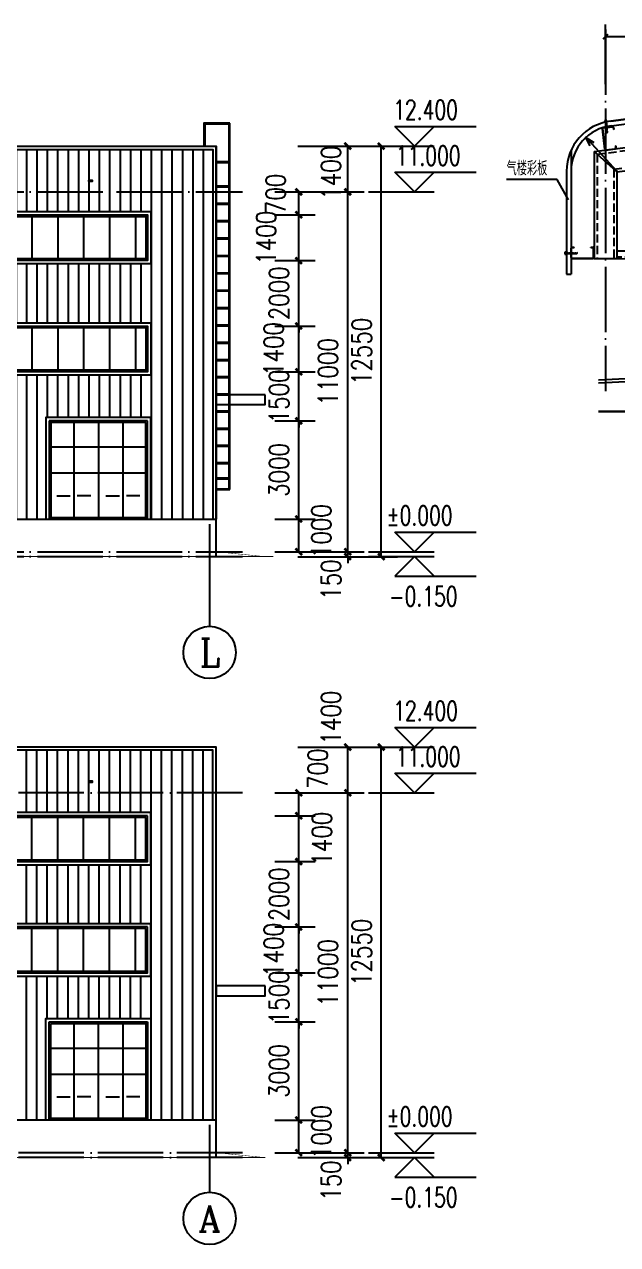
# Model space of a CAD drawing. Extents: x -21908402 to 2288787, y 79687 to 5079726.
# Drawn here: x 2174694 to 2192814, y 103160 to 140458 of the extents above; entities that cross this region are included whole.
import ezdxf
from ezdxf.enums import TextEntityAlignment as Align

# ---------------------------------------------------------------- set-up
doc = ezdxf.new("R2010")
doc.units = 0
doc.header["$LTSCALE"] = 1000
doc.linetypes.add('DASH', pattern=[0.35, 0.25, -0.1])
doc.linetypes.add('DOTE', pattern=[2.42, 2, -0.2, 0.02, -0.2])
doc.layers.get('0').update_dxf_attribs({"linetype": 'CONTINUOUS'})
doc.layers.get('DEFPOINTS').update_dxf_attribs({"linetype": 'CONTINUOUS'})
for name, color, linetype in [('AXIS', 3, 'CONTINUOUS'), ('AXIS_TEXT', 7, 'CONTINUOUS'), ('DIM_ELEV', 3, 'CONTINUOUS'), ('DIM_LEAD', 3, 'CONTINUOUS'), ('DIM_SYMB', 3, 'CONTINUOUS'), ('DOTE', 1, 'DOTE'), ('PUB_DIM', 3, 'CONTINUOUS'), ('PUB_TEXT', 7, 'CONTINUOUS'), ('WINDOW', 94, 'CONTINUOUS'), ('填充', 8, 'CONTINUOUS'), ('彩板', 134, 'CONTINUOUS'), ('檩条', 4, 'CONTINUOUS'), ('窗', 144, 'CONTINUOUS'), ('自攻钉', 2, 'CONTINUOUS'), ('辅助线', 3, 'CONTINUOUS'), ('钢梁', 3, 'CONTINUOUS')]:
    doc.layers.add(name, color=color, linetype=linetype)
doc.styles.add('_TCH_AXIS', font='COMPLEX', dxfattribs={"bigfont": 'GBCBIG'})
doc.styles.add('_TCH_DIM', font='SIMPLEX', dxfattribs={"bigfont": 'GBCBIG'})
doc.styles.add('COMPLEX', font='COMPLEX')
doc.styles.add('DIM_FONT', font='simplex.shx', dxfattribs={"width": 0.8})
doc.dimstyles.new('DIMN200', dxfattribs={"dimscale": 2, "dimtxt": 300, "dimasz": 100, "dimexe": 250, "dimexo": 300, "dimgap": 150, "dimtad": 1, "dimdec": 0, "dimzin": 0, "dimtxsty": 'DIM_FONT', "dimblk": 'ARCHTICK', "dimcen": 0.09, "dimclrt": 7, "dimazin": 3, "dimtfac": 1, "dimtdec": 0, "dimtix": 1, "dimtmove": 0, "dimatfit": 3, "dimtolj": 1, "dimtzin": 0})

# ---------------------------------------------------------------- blocks, each defined once
blk = doc.blocks.new('C150')
for p, q in [((0, 143), (0, 7)), ((2, 143), (2, 7)), ((7, 150), (68, 150)), ((7, 148), (68, 148)), ((73, 143), (73, 130)), ((73, 130), (75, 130)), ((75, 143), (75, 130)), ((7, 2), (68, 2)), ((7, 0), (68, 0)), ((73, 20), (73, 7)), ((73, 20), (75, 20)), ((75, 20), (75, 7))]:
    blk.add_line(p, q)
for centre, radius, start, end in [((7, 143), 7, 90, 180), ((7, 143), 5, 90, 180), ((68, 143), 7, 0, 90), ((68, 143), 5, 0, 90), ((7, 7), 7, 180, 270), ((7, 7), 5, 180, 270), ((68, 7), 7, 270, 0), ((68, 7), 5, 270, 0)]:
    blk.add_arc(centre, radius, start, end)
blk = doc.blocks.new('自攻钉')
at = {"layer": '自攻钉'}
for p, q in [((-63, 13), (-63, 0)), ((63, 13), (-63, 13)), ((-63, 0), (63, 0)), ((-51, 57), (-51, 13)), ((51, 57), (-51, 57)), ((-25, 13), (-25, 57)), ((-25, 0), (-25, -81)), ((25, 57), (25, 13)), ((25, 0), (25, -81)), ((51, 13), (51, 57)), ((63, 0), (63, 13)), ((-25, -81), (-19, -87)), ((-19, -87), (-25, -94)), ((-25, -94), (-19, -100)), ((-19, -100), (-25, -106)), ((-25, -106), (-19, -113)), ((-19, -113), (-25, -119)), ((-25, -119), (-19, -125)), ((-19, -125), (-25, -132)), ((-25, -132), (-19, -138)), ((-19, -138), (-25, -144)), ((-25, -144), (-19, -151)), ((-19, -151), (-25, -157)), ((-25, -157), (-19, -163)), ((-19, -163), (-25, -170)), ((-25, -170), (-19, -176)), ((-19, -176), (-25, -182)), ((-25, -182), (-19, -189)), ((-19, -189), (-25, -195)), ((-25, -195), (-19, -201)), ((-19, -201), (-25, -208)), ((-25, -208), (-19, -214)), ((-19, -214), (-25, -220)), ((-25, -220), (-19, -227)), ((-19, -227), (-25, -233)), ((-25, -233), (-19, -239)), ((-19, -239), (-25, -246)), ((-25, -246), (-19, -252)), ((-19, -252), (-25, -258)), ((-25, -258), (-19, -265)), ((-19, -265), (-25, -271)), ((-25, -271), (-19, -277)), ((-19, -277), (-25, -284)), ((-25, -284), (-19, -290)), ((-19, -290), (-25, -296)), ((-25, -296), (-19, -303)), ((-19, -303), (-25, -309)), ((-25, -309), (-19, -315)), ((-19, -315), (-25, -322)), ((-25, -322), (-19, -328)), ((-19, -328), (-25, -334)), ((-25, -334), (-19, -341)), ((-19, -341), (-25, -347)), ((-25, -347), (-19, -353)), ((-19, -353), (-25, -360)), ((-25, -360), (-19, -366)), ((-19, -366), (-25, -372)), ((-25, -372), (-19, -379)), ((-19, -379), (-25, -385)), ((-25, -385), (-19, -391)), ((-19, -391), (-25, -398)), ((-25, -398), (-19, -404)), ((-19, -404), (-25, -410)), ((-25, -410), (-19, -417)), ((-19, -417), (-25, -423)), ((-25, -423), (-19, -429)), ((-19, -429), (-25, -436)), ((-25, -436), (-19, -442)), ((-19, -442), (-25, -448)), ((-25, -448), (-19, -455)), ((-19, -455), (-25, -461)), ((-25, -461), (-19, -467)), ((-19, -467), (-25, -473)), ((-25, -473), (-19, -480)), ((-19, -480), (-25, -486)), ((-25, -486), (-19, -492)), ((-19, -492), (-25, -499)), ((0, -526), (-25, -499)), ((0, -526), (25, -499)), ((25, -81), (19, -87)), ((19, -87), (25, -94)), ((25, -94), (19, -100)), ((19, -100), (25, -106)), ((25, -106), (19, -113)), ((19, -113), (25, -119)), ((25, -119), (19, -125)), ((19, -125), (25, -132)), ((25, -132), (19, -138)), ((19, -138), (25, -144)), ((25, -144), (19, -151)), ((19, -151), (25, -157)), ((25, -157), (19, -163)), ((19, -163), (25, -170)), ((25, -170), (19, -176)), ((19, -176), (25, -182)), ((25, -182), (19, -189)), ((19, -189), (25, -195)), ((25, -195), (19, -201)), ((19, -201), (25, -208)), ((25, -208), (19, -214)), ((19, -214), (25, -220)), ((25, -220), (19, -227)), ((19, -227), (25, -233)), ((25, -233), (19, -239)), ((19, -239), (25, -246)), ((25, -246), (19, -252)), ((19, -252), (25, -258)), ((25, -258), (19, -265)), ((19, -265), (25, -271)), ((25, -271), (19, -277)), ((19, -277), (25, -284)), ((25, -284), (19, -290)), ((19, -290), (25, -296)), ((25, -296), (19, -303)), ((19, -303), (25, -309)), ((25, -309), (19, -315)), ((19, -315), (25, -322)), ((25, -322), (19, -328)), ((19, -328), (25, -334)), ((25, -334), (19, -341)), ((19, -341), (25, -347)), ((25, -347), (19, -353)), ((19, -353), (25, -360)), ((25, -360), (19, -366)), ((19, -366), (25, -372)), ((25, -372), (19, -379)), ((19, -379), (25, -385)), ((25, -385), (19, -391)), ((19, -391), (25, -398)), ((25, -398), (19, -404)), ((19, -404), (25, -410)), ((25, -410), (19, -417)), ((19, -417), (25, -423)), ((25, -423), (19, -429)), ((19, -429), (25, -436)), ((25, -436), (19, -442)), ((19, -442), (25, -448)), ((25, -448), (19, -455)), ((19, -455), (25, -461)), ((25, -461), (19, -467)), ((19, -467), (25, -473)), ((25, -473), (19, -480)), ((19, -480), (25, -486)), ((25, -486), (19, -492)), ((19, -492), (25, -499))]:
    blk.add_line(p, q, dxfattribs=at)
at = {"layer": '自攻钉', "color": 1}
for p, q in [((-25, -94), (25, -94)), ((-25, -106), (25, -106)), ((-25, -119), (25, -119)), ((-25, -132), (25, -132)), ((-25, -144), (25, -144)), ((-25, -157), (25, -157)), ((-25, -170), (25, -170)), ((-25, -182), (25, -182)), ((-25, -195), (25, -195)), ((-25, -208), (25, -208)), ((-25, -220), (25, -220)), ((-25, -233), (25, -233)), ((-25, -246), (25, -246)), ((-25, -258), (25, -258)), ((-25, -271), (25, -271)), ((-25, -284), (25, -284)), ((-25, -296), (25, -296)), ((-25, -309), (25, -309)), ((-25, -322), (25, -322)), ((-25, -334), (25, -334)), ((-25, -347), (25, -347)), ((-25, -360), (25, -360)), ((-25, -372), (25, -372)), ((-25, -385), (25, -385)), ((-25, -398), (25, -398)), ((-25, -410), (25, -410)), ((-25, -423), (25, -423)), ((-25, -436), (25, -436)), ((-25, -448), (25, -448)), ((-25, -461), (25, -461)), ((-25, -473), (25, -473)), ((-25, -486), (25, -486)), ((-25, -499), (25, -499)), ((-19, -87), (19, -87)), ((-19, -100), (19, -100)), ((-19, -113), (19, -113)), ((-19, -125), (19, -125)), ((-19, -138), (19, -138)), ((-19, -151), (19, -151)), ((-19, -163), (19, -163)), ((-19, -176), (19, -176)), ((-19, -189), (19, -189)), ((-19, -201), (19, -201)), ((-19, -214), (19, -214)), ((-19, -227), (19, -227)), ((-19, -239), (19, -239)), ((-19, -252), (19, -252)), ((-19, -265), (19, -265)), ((-19, -277), (19, -277)), ((-19, -290), (19, -290)), ((-19, -303), (19, -303)), ((-19, -315), (19, -315)), ((-19, -328), (19, -328)), ((-19, -341), (19, -341)), ((-19, -353), (19, -353)), ((-19, -366), (19, -366)), ((-19, -379), (19, -379)), ((-19, -391), (19, -391)), ((-19, -404), (19, -404)), ((-19, -417), (19, -417)), ((-19, -429), (19, -429)), ((-19, -442), (19, -442)), ((-19, -455), (19, -455)), ((-19, -467), (19, -467)), ((-19, -480), (19, -480)), ((-19, -492), (19, -492)), ((0, -526), (-16, -499)), ((0, -526), (-7, -499)), ((0, -526), (7, -499)), ((0, -526), (16, -499))]:
    blk.add_line(p, q, dxfattribs=at)
at = {"layer": '自攻钉'}
for centre, start, end in [((-44, 38), 0, 90), ((44, 38), 90, 180)]:
    blk.add_arc(centre, 19, start, end, dxfattribs=at)
blk = doc.blocks.new('_OPEN30')
at = {"color": 0, "linetype": 'BYBLOCK'}
for p, q in [((-1, 0.27), (0, 0)), ((0, 0), (-1, -0.27)), ((0, 0), (-1, 0))]:
    blk.add_line(p, q, dxfattribs=at)
blk = doc.blocks.new('_ARCHTICK')
at = {"color": 0, "linetype": 'BYBLOCK', "const_width": 0.4}
blk.add_lwpolyline([(-0.5, -0.5), (0.5, 0.5)], dxfattribs=at)
blk = doc.blocks.new('2222213')
at = {"color": 7}
for p, q in [((1256578.9, -2286029.3, -4.8), (1256578.9, -2284206, -4.8)), ((1261625.4, -2284581, -4.8), (1256578.9, -2284581, -4.8))]:
    blk.add_line(p, q, dxfattribs=at)
at = {"color": 0, "linetype": 'BYBLOCK', "ltscale": 50}
blk.add_point((1255979.9, -2287664), dxfattribs=at)
at = {"layer": 'DOTE', "color": 8}
blk.add_line((1256578.9, -2284358.3, -4.8), (1256578.9, -2295416.6, -4.8), dxfattribs=at)
at = {"layer": '彩板'}
for p, q in [((1256745.4, -2287164.3), (1266128.9, -2285916.4)), ((1256762.1, -2287303.3), (1266128.9, -2286057)), ((1255528.9, -2288051.8), (1255528.9, -2291843.9)), ((1255388.9, -2288693.3), (1255388.9, -2291843.9)), ((1255388.9, -2291843.9), (1255528.9, -2291843.9))]:
    blk.add_line(p, q, dxfattribs=at)
for radius in [1540, 1400]:
    blk.add_arc((1256928.9, -2288693.3), radius, 96.84277, 180, dxfattribs=at)
at = {"layer": '窗', "ltscale": 0.1}
blk.add_line((1266128.9, -2285916.4), (1256745.4, -2287164.3), dxfattribs=at)
at = {"layer": '辅助线'}
for p, q in [((1256930.1, -2288694.7), (1256169.7, -2287869.9)), ((1255099.2, -2288952.6), (1253554.5, -2288952.6)), ((1255453, -2289573.7), (1255099.2, -2288952.6))]:
    blk.add_line(p, q, dxfattribs=at)
at = {"layer": '辅助线', "elevation": 0}
for points in [[(1256362, -2296039.4), (1266023.9, -2296039.4), (1266095.2, -2295843.4), (1266164.3, -2296235.4), (1266233.9, -2296039.4), (1275895.7, -2296039.4)], [(1275895.7, -2296039.4), (1266233.9, -2296039.4), (1266162.5, -2295843.4), (1266093.4, -2296235.4), (1266023.9, -2296039.4), (1256362, -2296039.4)]]:
    blk.add_lwpolyline(points, dxfattribs=at)
at = {"layer": '钢梁'}
for p, q in [((1256228.9, -2288095.8), (1266128.9, -2286781.9)), ((1256928.9, -2288716.8), (1266128.9, -2287486.9)), ((1256228.9, -2288095.8), (1256228.9, -2291377.3)), ((1256928.9, -2288716.8), (1256228.9, -2288095.8)), ((1256928.9, -2288716.8), (1256928.9, -2291377.3)), ((1256928.9, -2291377.3), (1256228.9, -2291377.3)), ((1261275.4, -2291143.9), (1256928.9, -2291143.9)), ((1261275.4, -2291388.7), (1256928.9, -2291377.3))]:
    blk.add_line(p, q, dxfattribs=at)
at = {"layer": '钢梁', "linetype": 'DASH'}
for p, q in [((1256322.2, -2288178.6), (1266128.9, -2286875.9)), ((1256835.5, -2288634), (1266128.9, -2287392.9)), ((1256322.2, -2288178.6), (1256322.2, -2291377.3)), ((1256835.5, -2288634), (1256835.5, -2291377.3)), ((1261275.4, -2291322.4), (1256928.9, -2291322.4))]:
    blk.add_line(p, q, dxfattribs=at)
at = {"layer": '钢梁', "ltscale": 50}
for p, q in [((1256362, -2295078.2), (1266128.9, -2294557.2)), ((1256362, -2295169.5), (1266128.9, -2294648.5))]:
    blk.add_line(p, q, dxfattribs=at)
at = {"layer": '钢梁', "linetype": 'DASH'}
blk.add_point((1256928.9, -2288693.3), dxfattribs=at)
at = {"color": 7, "xscale": 150, "yscale": 150, "zscale": 150, "rotation": 180}
blk.add_blockref('_ARCHTICK', (1256578.9, -2284581, -4.8), dxfattribs=at)
at = {"layer": '檩条', "ltscale": 50, "yscale": 4.630648176185787, "zscale": 4.630648176000001}
for p, xscale, rotation in [((1256558.1, -2288052.4), 4.630648176389752, 6.842773411257981), ((1256224.3, -2291364.5), 4.630648176185787, 90)]:
    blk.add_blockref('C150', p, dxfattribs=dict(at, xscale=xscale, rotation=rotation))
at = {"layer": '自攻钉', "yscale": 0.6533333333209157, "zscale": 0.6533333333333333}
for p, xscale, rotation in [((1256589, -2287185.8), 0.6533333336190047, 4.884019701603957), ((1255378.3, -2291198.6), 0.6533333333209157, 90)]:
    blk.add_blockref('自攻钉', p, dxfattribs=dict(at, xscale=xscale, rotation=rotation))
at = {"layer": '辅助线', "xscale": 279.9999999999137, "yscale": 280, "zscale": 280, "rotation": 132.6752346924561}
blk.add_blockref('_OPEN30', (1255979.9, -2287664), dxfattribs=at)
at = {"layer": 'DIM_LEAD', "color": 7, "style": '_TCH_DIM'}
blk.add_text('气楼彩板', height=434.04, dxfattribs=at).set_placement((1253554.5, -2288823.9))
blk = doc.blocks.new('HHGG')
at = {"layer": 'DIM_SYMB'}
for points in [[(2153849, 173678), (2153649, 173678), (2153649, 173704)], [(2154063, 173678), (2154263, 173678), (2154263, 173704)], [(2155349, 173678), (2155149, 173678), (2155149, 173704)], [(2155563, 173678), (2155763, 173678), (2155763, 173704)]]:
    blk.add_hatch(color=256, dxfattribs=at).paths.add_polyline_path(points)
for points in [[(2153434, 173678), (2153849, 173678)], [(2154478, 173678), (2154063, 173678)], [(2154934, 173678), (2155349, 173678)], [(2155978, 173678), (2155563, 173678)]]:
    blk.add_lwpolyline(points, dxfattribs=at)
at = {"layer": 'WINDOW'}
for p, q in [((2153206, 175969), (2156206, 175969)), ((2153206, 172969), (2153206, 175969)), ((2153956, 175969), (2153956, 172969)), ((2154706, 175969), (2154706, 172969)), ((2155456, 175969), (2155456, 172969)), ((2156206, 175969), (2156206, 172969)), ((2153206, 175169), (2156206, 175169)), ((2153206, 174369), (2156206, 174369)), ((2156206, 172969), (2153206, 172969))]:
    blk.add_line(p, q, dxfattribs=at)
blk.add_lwpolyline([(2153256, 175919), (2156156, 175919), (2156156, 173019), (2153256, 173019)], close=True, dxfattribs=at)
blk = doc.blocks.new('GT2')
at = {"color": 253}
for p, q in [((1131081, 127313), (1131081, 138483)), ((1131111, 127313), (1131111, 138513)), ((1130711, 137337), (1131081, 137337)), ((1130711, 137307), (1131081, 137307)), ((1130711, 136593), (1131081, 136593)), ((1130711, 136563), (1131081, 136563)), ((1130711, 136063), (1131081, 136063)), ((1130711, 136033), (1131081, 136033)), ((1130711, 135533), (1131081, 135533)), ((1130711, 135503), (1131081, 135503)), ((1130711, 135003), (1131081, 135003)), ((1130711, 134973), (1131081, 134973)), ((1130711, 134473), (1131081, 134473)), ((1130711, 134443), (1131081, 134443)), ((1130711, 133943), (1131081, 133943)), ((1130711, 133913), (1131081, 133913)), ((1130711, 133413), (1131081, 133413)), ((1130711, 133383), (1131081, 133383)), ((1130711, 132883), (1131081, 132883)), ((1130711, 132853), (1131081, 132853)), ((1130711, 132353), (1131081, 132353)), ((1130711, 132323), (1131081, 132323)), ((1130711, 131823), (1131081, 131823)), ((1130711, 131793), (1131081, 131793)), ((1130711, 131293), (1131081, 131293)), ((1130711, 131263), (1131081, 131263)), ((1130711, 130773), (1131081, 130773)), ((1130711, 130743), (1131081, 130743)), ((1130711, 130243), (1131081, 130243)), ((1130711, 130213), (1131081, 130213)), ((1130711, 129723), (1131081, 129723)), ((1130711, 129693), (1131081, 129693)), ((1130711, 129193), (1131081, 129193)), ((1130711, 129163), (1131081, 129163)), ((1130711, 128673), (1131081, 128673)), ((1130711, 128643), (1131081, 128643)), ((1130711, 128143), (1131081, 128143)), ((1130711, 128113), (1131081, 128113)), ((1130711, 127668), (1131081, 127668)), ((1130711, 127638), (1131081, 127638)), ((1130711, 127333), (1131081, 127333)), ((1130711, 127313), (1131111, 127313))]:
    blk.add_line(p, q, dxfattribs=at)
for points in [[(1131111, 138513), (1130311, 138513), (1130311, 137813)], [(1131081, 138483), (1130341, 138483), (1130341, 137813)]]:
    blk.add_lwpolyline(points, dxfattribs=at)
blk = doc.blocks.new('*D66')
at = {"layer": 'DEFPOINTS', "color": 0}
for p in [(2181747, 106968), (2183074, 106968), (2181747, 105968)]:
    blk.add_point(p, dxfattribs=at)
at = {"layer": 'PUB_DIM', "color": 0}
for p, q in [((2182347, 106968), (2183574, 106968)), ((2183074, 105968), (2183074, 106968)), ((2182347, 105968), (2183574, 105968))]:
    blk.add_line(p, q, dxfattribs=at)
at = {"layer": 'PUB_DIM', "color": 0, "xscale": 200, "yscale": 200, "zscale": 200}
for p, rotation in [((2183074, 106968), 90), ((2183074, 105968), 270)]:
    blk.add_blockref('_ARCHTICK', p, dxfattribs=dict(at, rotation=rotation))
at = {"layer": 'PUB_DIM', "color": 7, "insert": (2183764, 106598), "char_height": 600, "attachment_point": 5, "rotation": 90, "style": 'DIM_FONT'}
blk.add_mtext('\\A1;1000', dxfattribs=at)
blk = doc.blocks.new('*D67')
at = {"layer": 'DEFPOINTS', "color": 0}
for p in [(2181747, 109968), (2183074, 109968), (2181747, 106968)]:
    blk.add_point(p, dxfattribs=at)
at = {"layer": 'PUB_DIM', "color": 0}
for p, q in [((2182347, 109968), (2183574, 109968)), ((2183074, 106968), (2183074, 109968)), ((2182347, 106968), (2183574, 106968))]:
    blk.add_line(p, q, dxfattribs=at)
at = {"layer": 'PUB_DIM', "color": 0, "xscale": 200, "yscale": 200, "zscale": 200}
for p, rotation in [((2183074, 109968), 90), ((2183074, 106968), 270)]:
    blk.add_blockref('_ARCHTICK', p, dxfattribs=dict(at, rotation=rotation))
at = {"layer": 'PUB_DIM', "color": 7, "insert": (2182474, 108468), "char_height": 600, "attachment_point": 5, "rotation": 90, "style": 'DIM_FONT'}
blk.add_mtext('\\A1;3000', dxfattribs=at)
blk = doc.blocks.new('*D68')
at = {"layer": 'DEFPOINTS', "color": 0}
for p in [(2181747, 111468), (2183074, 111468), (2181747, 109968)]:
    blk.add_point(p, dxfattribs=at)
at = {"layer": 'PUB_DIM', "color": 0}
for p, q in [((2183074, 111468), (2183074, 111668)), ((2182347, 111468), (2183574, 111468)), ((2183074, 109968), (2183074, 111468)), ((2182347, 109968), (2183574, 109968)), ((2183074, 109968), (2183074, 109768))]:
    blk.add_line(p, q, dxfattribs=at)
at = {"layer": 'PUB_DIM', "color": 0, "xscale": 200, "yscale": 200, "zscale": 200}
for p, rotation in [((2183074, 111468), 270), ((2183074, 109968), 90)]:
    blk.add_blockref('_ARCHTICK', p, dxfattribs=dict(at, rotation=rotation))
at = {"layer": 'PUB_DIM', "color": 7, "insert": (2182474, 110718), "char_height": 600, "attachment_point": 5, "rotation": 90, "style": 'DIM_FONT'}
blk.add_mtext('\\A1;1500', dxfattribs=at)
blk = doc.blocks.new('*D69')
at = {"layer": 'DEFPOINTS', "color": 0}
for p in [(2181747, 112868), (2183074, 112868), (2181747, 111468)]:
    blk.add_point(p, dxfattribs=at)
at = {"layer": 'PUB_DIM', "color": 0}
for p, q in [((2182347, 112868), (2183574, 112868)), ((2183074, 111468), (2183074, 112868)), ((2182347, 111468), (2183574, 111468))]:
    blk.add_line(p, q, dxfattribs=at)
at = {"layer": 'PUB_DIM', "color": 0, "xscale": 200, "yscale": 200, "zscale": 200}
for p, rotation in [((2183074, 112868), 90), ((2183074, 111468), 270)]:
    blk.add_blockref('_ARCHTICK', p, dxfattribs=dict(at, rotation=rotation))
at = {"layer": 'PUB_DIM', "color": 7, "insert": (2182307, 112168), "char_height": 600, "attachment_point": 5, "rotation": 90, "style": 'DIM_FONT'}
blk.add_mtext('\\A1;1400', dxfattribs=at)
blk = doc.blocks.new('*D70')
at = {"layer": 'DEFPOINTS', "color": 0}
for p in [(2181747, 114868), (2183074, 114868), (2181747, 112868)]:
    blk.add_point(p, dxfattribs=at)
at = {"layer": 'PUB_DIM', "color": 0}
for p, q in [((2183074, 114868), (2183074, 115068)), ((2182347, 114868), (2183574, 114868)), ((2183074, 112868), (2183074, 114868)), ((2182347, 112868), (2183574, 112868)), ((2183074, 112868), (2183074, 112668))]:
    blk.add_line(p, q, dxfattribs=at)
at = {"layer": 'PUB_DIM', "color": 0, "xscale": 200, "yscale": 200, "zscale": 200}
for p, rotation in [((2183074, 114868), 270), ((2183074, 112868), 90)]:
    blk.add_blockref('_ARCHTICK', p, dxfattribs=dict(at, rotation=rotation))
at = {"layer": 'PUB_DIM', "color": 7, "insert": (2182474, 113868), "char_height": 600, "attachment_point": 5, "rotation": 90, "style": 'DIM_FONT'}
blk.add_mtext('\\A1;2000', dxfattribs=at)
blk = doc.blocks.new('*D71')
at = {"layer": 'DEFPOINTS', "color": 0}
for p in [(2181747, 116268), (2183074, 116268), (2181747, 114868)]:
    blk.add_point(p, dxfattribs=at)
at = {"layer": 'PUB_DIM', "color": 0}
for p, q in [((2182347, 116268), (2183574, 116268)), ((2183074, 114868), (2183074, 116268)), ((2182347, 114868), (2183574, 114868))]:
    blk.add_line(p, q, dxfattribs=at)
at = {"layer": 'PUB_DIM', "color": 0, "xscale": 200, "yscale": 200, "zscale": 200}
for p, rotation in [((2183074, 116268), 90), ((2183074, 114868), 270)]:
    blk.add_blockref('_ARCHTICK', p, dxfattribs=dict(at, rotation=rotation))
at = {"layer": 'PUB_DIM', "color": 7, "insert": (2183781, 115568), "char_height": 600, "attachment_point": 5, "rotation": 90, "style": 'DIM_FONT'}
blk.add_mtext('\\A1;1400', dxfattribs=at)
blk = doc.blocks.new('*D72')
at = {"layer": 'DEFPOINTS', "color": 0}
for p in [(2181747, 116968), (2183074, 116968), (2181747, 116268)]:
    blk.add_point(p, dxfattribs=at)
at = {"layer": 'PUB_DIM', "color": 0}
for p, q in [((2182347, 116968), (2183574, 116968)), ((2183074, 116268), (2183074, 116968)), ((2182347, 116268), (2183574, 116268))]:
    blk.add_line(p, q, dxfattribs=at)
at = {"layer": 'PUB_DIM', "color": 0, "xscale": 200, "yscale": 200, "zscale": 200}
for p, rotation in [((2183074, 116968), 90), ((2183074, 116268), 270)]:
    blk.add_blockref('_ARCHTICK', p, dxfattribs=dict(at, rotation=rotation))
at = {"layer": 'PUB_DIM', "color": 7, "insert": (2183657, 117708), "char_height": 600, "attachment_point": 5, "rotation": 90, "style": 'DIM_FONT'}
blk.add_mtext('\\A1;700', dxfattribs=at)
blk = doc.blocks.new('*D73')
at = {"layer": 'DEFPOINTS', "color": 0}
for p in [(2182447, 118368), (2185594, 118368), (2182447, 105818)]:
    blk.add_point(p, dxfattribs=at)
at = {"layer": 'PUB_DIM', "color": 0}
for p, q in [((2183047, 118368), (2186094, 118368)), ((2185594, 105818), (2185594, 118368)), ((2183047, 105818), (2186094, 105818))]:
    blk.add_line(p, q, dxfattribs=at)
at = {"layer": 'PUB_DIM', "color": 0, "xscale": 200, "yscale": 200, "zscale": 200}
for p, rotation in [((2185594, 118368), 90), ((2185594, 105818), 270)]:
    blk.add_blockref('_ARCHTICK', p, dxfattribs=dict(at, rotation=rotation))
at = {"layer": 'PUB_DIM', "color": 7, "insert": (2184994, 112093), "char_height": 600, "attachment_point": 5, "rotation": 90, "style": 'DIM_FONT'}
blk.add_mtext('\\A1;12550', dxfattribs=at)
blk = doc.blocks.new('*D74')
at = {"layer": 'DEFPOINTS', "color": 0}
for p in [(2182765, 105968), (2184571, 105968), (2182765, 105818)]:
    blk.add_point(p, dxfattribs=at)
at = {"layer": 'PUB_DIM', "color": 0}
for p, q in [((2183365, 105968), (2185071, 105968)), ((2184571, 105968), (2184571, 106168)), ((2184571, 105818), (2184571, 105968)), ((2183365, 105818), (2185071, 105818)), ((2184571, 105818), (2184571, 105618))]:
    blk.add_line(p, q, dxfattribs=at)
at = {"layer": 'PUB_DIM', "color": 0, "xscale": 200, "yscale": 200, "zscale": 200}
for p, rotation in [((2184571, 105968), 270), ((2184571, 105818), 90)]:
    blk.add_blockref('_ARCHTICK', p, dxfattribs=dict(at, rotation=rotation))
at = {"layer": 'PUB_DIM', "color": 7, "insert": (2184058, 105118), "char_height": 600, "attachment_point": 5, "rotation": 90, "style": 'DIM_FONT'}
blk.add_mtext('\\A1;150', dxfattribs=at)
blk = doc.blocks.new('*D75')
at = {"layer": 'DEFPOINTS', "color": 0}
for p in [(2182765, 116968), (2184571, 116968), (2182765, 105968)]:
    blk.add_point(p, dxfattribs=at)
at = {"layer": 'PUB_DIM', "color": 0}
for p, q in [((2183365, 116968), (2185071, 116968)), ((2184571, 105968), (2184571, 116968)), ((2183365, 105968), (2185071, 105968))]:
    blk.add_line(p, q, dxfattribs=at)
at = {"layer": 'PUB_DIM', "color": 0, "xscale": 200, "yscale": 200, "zscale": 200}
for p, rotation in [((2184571, 116968), 90), ((2184571, 105968), 270)]:
    blk.add_blockref('_ARCHTICK', p, dxfattribs=dict(at, rotation=rotation))
at = {"layer": 'PUB_DIM', "color": 7, "insert": (2183971, 111468), "char_height": 600, "attachment_point": 5, "rotation": 90, "style": 'DIM_FONT'}
blk.add_mtext('\\A1;11000', dxfattribs=at)
blk = doc.blocks.new('*D76')
at = {"layer": 'DEFPOINTS', "color": 0}
for p in [(2182765, 118368), (2184571, 118368), (2182765, 116968)]:
    blk.add_point(p, dxfattribs=at)
at = {"layer": 'PUB_DIM', "color": 0}
for p, q in [((2183365, 118368), (2185071, 118368)), ((2184571, 116968), (2184571, 118368)), ((2183365, 116968), (2185071, 116968))]:
    blk.add_line(p, q, dxfattribs=at)
at = {"layer": 'PUB_DIM', "color": 0, "xscale": 200, "yscale": 200, "zscale": 200}
for p, rotation in [((2184571, 118368), 90), ((2184571, 116968), 270)]:
    blk.add_blockref('_ARCHTICK', p, dxfattribs=dict(at, rotation=rotation))
at = {"layer": 'PUB_DIM', "color": 7, "insert": (2184058, 119268), "char_height": 600, "attachment_point": 5, "rotation": 90, "style": 'DIM_FONT'}
blk.add_mtext('\\A1;1400', dxfattribs=at)
blk = doc.blocks.new('*D99')
at = {"layer": 'DEFPOINTS', "color": 0}
for p in [(2181747, 125338), (2183074, 125338), (2181747, 124338)]:
    blk.add_point(p, dxfattribs=at)
at = {"layer": 'PUB_DIM', "color": 0}
for p, q in [((2182347, 125338), (2183574, 125338)), ((2183074, 124338), (2183074, 125338)), ((2182347, 124338), (2183574, 124338))]:
    blk.add_line(p, q, dxfattribs=at)
at = {"layer": 'PUB_DIM', "color": 0, "xscale": 200, "yscale": 200, "zscale": 200}
for p, rotation in [((2183074, 125338), 90), ((2183074, 124338), 270)]:
    blk.add_blockref('_ARCHTICK', p, dxfattribs=dict(at, rotation=rotation))
at = {"layer": 'PUB_DIM', "color": 7, "insert": (2183764, 124968), "char_height": 600, "attachment_point": 5, "rotation": 90, "style": 'DIM_FONT'}
blk.add_mtext('\\A1;1000', dxfattribs=at)
blk = doc.blocks.new('*D100')
at = {"layer": 'DEFPOINTS', "color": 0}
for p in [(2181747, 128338), (2183074, 128338), (2181747, 125338)]:
    blk.add_point(p, dxfattribs=at)
at = {"layer": 'PUB_DIM', "color": 0}
for p, q in [((2182347, 128338), (2183574, 128338)), ((2183074, 125338), (2183074, 128338)), ((2182347, 125338), (2183574, 125338))]:
    blk.add_line(p, q, dxfattribs=at)
at = {"layer": 'PUB_DIM', "color": 0, "xscale": 200, "yscale": 200, "zscale": 200}
for p, rotation in [((2183074, 128338), 90), ((2183074, 125338), 270)]:
    blk.add_blockref('_ARCHTICK', p, dxfattribs=dict(at, rotation=rotation))
at = {"layer": 'PUB_DIM', "color": 7, "insert": (2182474, 126838), "char_height": 600, "attachment_point": 5, "rotation": 90, "style": 'DIM_FONT'}
blk.add_mtext('\\A1;3000', dxfattribs=at)
blk = doc.blocks.new('*D101')
at = {"layer": 'DEFPOINTS', "color": 0}
for p in [(2181747, 129838), (2183074, 129838), (2181747, 128338)]:
    blk.add_point(p, dxfattribs=at)
at = {"layer": 'PUB_DIM', "color": 0}
for p, q in [((2182347, 129838), (2183574, 129838)), ((2183074, 129838), (2183074, 130038)), ((2183074, 128338), (2183074, 129838)), ((2182347, 128338), (2183574, 128338)), ((2183074, 128338), (2183074, 128138))]:
    blk.add_line(p, q, dxfattribs=at)
at = {"layer": 'PUB_DIM', "color": 0, "xscale": 200, "yscale": 200, "zscale": 200}
for p, rotation in [((2183074, 129838), 270), ((2183074, 128338), 90)]:
    blk.add_blockref('_ARCHTICK', p, dxfattribs=dict(at, rotation=rotation))
at = {"layer": 'PUB_DIM', "color": 7, "insert": (2182474, 129088), "char_height": 600, "attachment_point": 5, "rotation": 90, "style": 'DIM_FONT'}
blk.add_mtext('\\A1;1500', dxfattribs=at)
blk = doc.blocks.new('*D102')
at = {"layer": 'DEFPOINTS', "color": 0}
for p in [(2181747, 131238), (2183074, 131238), (2181747, 129838)]:
    blk.add_point(p, dxfattribs=at)
at = {"layer": 'PUB_DIM', "color": 0}
for p, q in [((2182347, 131238), (2183574, 131238)), ((2183074, 129838), (2183074, 131238)), ((2182347, 129838), (2183574, 129838))]:
    blk.add_line(p, q, dxfattribs=at)
at = {"layer": 'PUB_DIM', "color": 0, "xscale": 200, "yscale": 200, "zscale": 200}
for p, rotation in [((2183074, 131238), 90), ((2183074, 129838), 270)]:
    blk.add_blockref('_ARCHTICK', p, dxfattribs=dict(at, rotation=rotation))
at = {"layer": 'PUB_DIM', "color": 7, "insert": (2182307, 130538), "char_height": 600, "attachment_point": 5, "rotation": 90, "style": 'DIM_FONT'}
blk.add_mtext('\\A1;1400', dxfattribs=at)
blk = doc.blocks.new('*D103')
at = {"layer": 'DEFPOINTS', "color": 0}
for p in [(2181747, 133238), (2183074, 133238), (2181747, 131238)]:
    blk.add_point(p, dxfattribs=at)
at = {"layer": 'PUB_DIM', "color": 0}
for p, q in [((2182347, 133238), (2183574, 133238)), ((2183074, 133238), (2183074, 133438)), ((2183074, 131238), (2183074, 133238)), ((2182347, 131238), (2183574, 131238)), ((2183074, 131238), (2183074, 131038))]:
    blk.add_line(p, q, dxfattribs=at)
at = {"layer": 'PUB_DIM', "color": 0, "xscale": 200, "yscale": 200, "zscale": 200}
for p, rotation in [((2183074, 133238), 270), ((2183074, 131238), 90)]:
    blk.add_blockref('_ARCHTICK', p, dxfattribs=dict(at, rotation=rotation))
at = {"layer": 'PUB_DIM', "color": 7, "insert": (2182474, 132238), "char_height": 600, "attachment_point": 5, "rotation": 90, "style": 'DIM_FONT'}
blk.add_mtext('\\A1;2000', dxfattribs=at)
blk = doc.blocks.new('*D104')
at = {"layer": 'DEFPOINTS', "color": 0}
for p in [(2181747, 134638), (2183074, 134638), (2181747, 133238)]:
    blk.add_point(p, dxfattribs=at)
at = {"layer": 'PUB_DIM', "color": 0}
for p, q in [((2182347, 134638), (2183574, 134638)), ((2183074, 133238), (2183074, 134638)), ((2182347, 133238), (2183574, 133238))]:
    blk.add_line(p, q, dxfattribs=at)
at = {"layer": 'PUB_DIM', "color": 0, "xscale": 200, "yscale": 200, "zscale": 200}
for p, rotation in [((2183074, 134638), 90), ((2183074, 133238), 270)]:
    blk.add_blockref('_ARCHTICK', p, dxfattribs=dict(at, rotation=rotation))
at = {"layer": 'PUB_DIM', "color": 7, "insert": (2182079, 133938), "char_height": 600, "attachment_point": 5, "rotation": 90, "style": 'DIM_FONT'}
blk.add_mtext('\\A1;1400', dxfattribs=at)
blk = doc.blocks.new('*D105')
at = {"layer": 'DEFPOINTS', "color": 0}
for p in [(2181747, 135338), (2183074, 135338), (2181747, 134638)]:
    blk.add_point(p, dxfattribs=at)
at = {"layer": 'PUB_DIM', "color": 0}
for p, q in [((2182347, 135338), (2183574, 135338)), ((2183074, 134638), (2183074, 135338)), ((2182347, 134638), (2183574, 134638))]:
    blk.add_line(p, q, dxfattribs=at)
at = {"layer": 'PUB_DIM', "color": 0, "xscale": 200, "yscale": 200, "zscale": 200}
for p, rotation in [((2183074, 135338), 90), ((2183074, 134638), 270)]:
    blk.add_blockref('_ARCHTICK', p, dxfattribs=dict(at, rotation=rotation))
at = {"layer": 'PUB_DIM', "color": 7, "insert": (2182371, 135276), "char_height": 600, "attachment_point": 5, "rotation": 90, "style": 'DIM_FONT'}
blk.add_mtext('\\A1;700', dxfattribs=at)
blk = doc.blocks.new('*D106')
at = {"layer": 'DEFPOINTS', "color": 0}
for p in [(2182447, 136738), (2185594, 136738), (2182447, 124188)]:
    blk.add_point(p, dxfattribs=at)
at = {"layer": 'PUB_DIM', "color": 0}
for p, q in [((2183047, 136738), (2186094, 136738)), ((2185594, 124188), (2185594, 136738)), ((2183047, 124188), (2186094, 124188))]:
    blk.add_line(p, q, dxfattribs=at)
at = {"layer": 'PUB_DIM', "color": 0, "xscale": 200, "yscale": 200, "zscale": 200}
for p, rotation in [((2185594, 136738), 90), ((2185594, 124188), 270)]:
    blk.add_blockref('_ARCHTICK', p, dxfattribs=dict(at, rotation=rotation))
at = {"layer": 'PUB_DIM', "color": 7, "insert": (2184994, 130463), "char_height": 600, "attachment_point": 5, "rotation": 90, "style": 'DIM_FONT'}
blk.add_mtext('\\A1;12550', dxfattribs=at)
blk = doc.blocks.new('*D107')
at = {"layer": 'DEFPOINTS', "color": 0}
for p in [(2182765, 124338), (2184571, 124338), (2182765, 124188)]:
    blk.add_point(p, dxfattribs=at)
at = {"layer": 'PUB_DIM', "color": 0}
for p, q in [((2183365, 124338), (2185071, 124338)), ((2184571, 124338), (2184571, 124538)), ((2184571, 124188), (2184571, 124338)), ((2183365, 124188), (2185071, 124188)), ((2184571, 124188), (2184571, 123988))]:
    blk.add_line(p, q, dxfattribs=at)
at = {"layer": 'PUB_DIM', "color": 0, "xscale": 200, "yscale": 200, "zscale": 200}
for p, rotation in [((2184571, 124338), 270), ((2184571, 124188), 90)]:
    blk.add_blockref('_ARCHTICK', p, dxfattribs=dict(at, rotation=rotation))
at = {"layer": 'PUB_DIM', "color": 7, "insert": (2184058, 123488), "char_height": 600, "attachment_point": 5, "rotation": 90, "style": 'DIM_FONT'}
blk.add_mtext('\\A1;150', dxfattribs=at)
blk = doc.blocks.new('*D108')
at = {"layer": 'DEFPOINTS', "color": 0}
for p in [(2182765, 135338), (2184571, 135338), (2182765, 124338)]:
    blk.add_point(p, dxfattribs=at)
at = {"layer": 'PUB_DIM', "color": 0}
for p, q in [((2183365, 135338), (2185071, 135338)), ((2184571, 124338), (2184571, 135338)), ((2183365, 124338), (2185071, 124338))]:
    blk.add_line(p, q, dxfattribs=at)
at = {"layer": 'PUB_DIM', "color": 0, "xscale": 200, "yscale": 200, "zscale": 200}
for p, rotation in [((2184571, 135338), 90), ((2184571, 124338), 270)]:
    blk.add_blockref('_ARCHTICK', p, dxfattribs=dict(at, rotation=rotation))
at = {"layer": 'PUB_DIM', "color": 7, "insert": (2183971, 129838), "char_height": 600, "attachment_point": 5, "rotation": 90, "style": 'DIM_FONT'}
blk.add_mtext('\\A1;11000', dxfattribs=at)
blk = doc.blocks.new('*D109')
at = {"layer": 'DEFPOINTS', "color": 0}
for p in [(2182765, 136738), (2184571, 136738), (2182765, 135338)]:
    blk.add_point(p, dxfattribs=at)
at = {"layer": 'PUB_DIM', "color": 0}
for p, q in [((2183365, 136738), (2185071, 136738)), ((2184571, 135338), (2184571, 136738)), ((2183365, 135338), (2185071, 135338))]:
    blk.add_line(p, q, dxfattribs=at)
at = {"layer": 'PUB_DIM', "color": 0, "xscale": 200, "yscale": 200, "zscale": 200}
for p, rotation in [((2184571, 136738), 90), ((2184571, 135338), 270)]:
    blk.add_blockref('_ARCHTICK', p, dxfattribs=dict(at, rotation=rotation))
at = {"layer": 'PUB_DIM', "color": 7, "insert": (2184058, 135924), "char_height": 600, "attachment_point": 5, "rotation": 90, "style": 'DIM_FONT'}
blk.add_mtext('\\A1;1400', dxfattribs=at)
blk = doc.blocks.new('_AXISO')
blk.add_circle((0, 0), 0.5)
at = {"layer": 'AXIS_TEXT', "style": 'COMPLEX', "width": 1.041667}
blk.add_attdef('A', text='', height=0.56, dxfattribs=at).set_placement((-0.25, -0.28), (0.25, -0.28), align=Align.FIT)

msp = doc.modelspace()

# ---------------------------------------------------------------- hatches: boundary and pattern name
at = {"layer": 'WINDOW'}
h = msp.add_hatch(dxfattribs=at)
h.set_pattern_fill('ANSI31', color=256, scale=500, angle=45, style=0)
h.set_pattern_definition([(90, (-181717.9, -16157.5), (-793.75, 2e-13), [])])
h.paths.add_polyline_path([(2112702, 134588.5), (2178402, 134588.5), (2178402, 133288.5), (2112702, 133288.5)])
h = msp.add_hatch(dxfattribs=at)
h.set_pattern_fill('ANSI31', color=256, scale=500, angle=45, style=0)
h.set_pattern_definition([(90, (-181717.9, -19557.5), (-793.75, 2e-13), [])])
h.paths.add_polyline_path([(2112702, 131188.5), (2178402, 131188.5), (2178402, 129888.5), (2112702, 129888.5)])
h = msp.add_hatch(dxfattribs=at)
h.set_pattern_fill('ANSI31', color=256, scale=500, angle=45, style=0)
h.set_pattern_definition([(90, (4472821.9, -34527.8), (793.75, 2e-13), [])])
h.paths.add_polyline_path([(2178402, 116218.2), (2112702, 116218.2), (2112702, 114918.2), (2178402, 114918.2)])
h = msp.add_hatch(dxfattribs=at)
h.set_pattern_fill('ANSI31', color=256, scale=500, angle=45, style=0)
h.set_pattern_definition([(90, (4472821.9, -37927.8), (793.75, 2e-13), [])])
h.paths.add_polyline_path([(2178402, 112818.2), (2112702, 112818.2), (2112702, 111518.2), (2178402, 111518.2)])
at = {"layer": '填充'}
h = msp.add_hatch(dxfattribs=at)
h.set_pattern_fill('ANSI31', color=256, scale=200, angle=45, style=0)
h.set_pattern_definition([(90, (-181717.88, -19557.5), (-317.5, 3e-14), [])])
h.paths.add_polyline_path([(2178552, 134738.5), (2178552, 133780.4), (2180452, 133780.4), (2180452, 136638.5), (2110652, 136638.5), (2110652, 133780.4), (2112552, 133780.4), (2112552, 134738.5)])
h.paths.add_polyline_path([(2112552, 133138.5), (2112552, 133780.4), (2110652, 133780.4), (2110652, 130579.2), (2112552, 130579.2), (2112552, 131338.5), (2178552, 131338.5), (2178552, 130579.2), (2180452, 130579.2), (2180452, 133780.4), (2178552, 133780.4), (2178552, 133138.5)])
h.paths.add_polyline_path([(2143652, 125338.5), (2147452, 125338.5), (2147452, 128438.5), (2150652, 128438.5), (2150652, 125338.5), (2154452, 125338.5), (2154452, 128438.5), (2157652, 128438.5), (2157652, 125338.5), (2160052, 125338.5), (2160052, 128838.5), (2166052, 128838.5), (2166052, 125338.5), (2168452, 125338.5), (2168452, 128438.5), (2171652, 128438.5), (2171652, 125338.5), (2175352, 125338.5), (2175352, 128438.5), (2178552, 128438.5), (2178552, 125338.5), (2180452, 125338.5), (2180452, 130579.2), (2178552, 130579.2), (2178552, 129738.5), (2112552, 129738.5), (2112552, 130579.2), (2110652, 130579.2), (2110652, 125338.5), (2112552, 125338.5), (2112552, 128438.5), (2115752, 128438.5), (2115752, 125338.5), (2119452, 125338.5), (2119452, 128438.5), (2122652, 128438.5), (2122652, 125338.5), (2125052, 125338.5), (2125052, 128838.5), (2131052, 128838.5), (2131052, 125338.5), (2133452, 125338.5), (2133452, 128438.5), (2136652, 128438.5), (2136652, 125338.5), (2140452, 125338.5), (2140452, 128438.5), (2143652, 128438.5)])
h.paths.add_polyline_path([(2131652, 129138.5), (2124452, 129138.5), (2124452, 129438.5), (2131652, 129438.5)], flags=16)
h.paths.add_polyline_path([(2159452, 129138.5), (2159452, 129438.5), (2166652, 129438.5), (2166652, 129138.5)], flags=16)
h = msp.add_hatch(dxfattribs=at)
h.set_pattern_fill('ANSI31', color=256, scale=200, angle=45, style=0)
h.set_pattern_definition([(90, (4472821.92, -37927.8), (317.5, 3e-14), [])])
h.paths.add_polyline_path([(2112552, 116368.2), (2112552, 115410.1), (2110652, 115410.1), (2110652, 118268.2), (2180452, 118268.2), (2180452, 115410.1), (2178552, 115410.1), (2178552, 116368.2)])
h.paths.add_polyline_path([(2178552, 114768.2), (2178552, 115410.1), (2180452, 115410.1), (2180452, 112209), (2178552, 112209), (2178552, 112968.2), (2112552, 112968.2), (2112552, 112209), (2110652, 112209), (2110652, 115410.1), (2112552, 115410.1), (2112552, 114768.2)])
h.paths.add_polyline_path([(2147452, 106968.2), (2143652, 106968.2), (2143652, 110068.2), (2140452, 110068.2), (2140452, 106968.2), (2136652, 106968.2), (2136652, 110068.2), (2133452, 110068.2), (2133452, 106968.2), (2131052, 106968.2), (2131052, 110468.2), (2125052, 110468.2), (2125052, 106968.2), (2122652, 106968.2), (2122652, 110068.2), (2119452, 110068.2), (2119452, 106968.2), (2115752, 106968.2), (2115752, 110068.2), (2112552, 110068.2), (2112552, 106968.2), (2110652, 106968.2), (2110652, 112209), (2112552, 112209), (2112552, 111368.2), (2178552, 111368.2), (2178552, 112209), (2180452, 112209), (2180452, 106968.2), (2178552, 106968.2), (2178552, 110068.2), (2175352, 110068.2), (2175352, 106968.2), (2171652, 106968.2), (2171652, 110068.2), (2168452, 110068.2), (2168452, 106968.2), (2166052, 106968.2), (2166052, 110468.2), (2160052, 110468.2), (2160052, 106968.2), (2157652, 106968.2), (2157652, 110068.2), (2154452, 110068.2), (2154452, 106968.2), (2150652, 106968.2), (2150652, 110068.2), (2147452, 110068.2)])
h.paths.add_polyline_path([(2159452, 110768.2), (2166652, 110768.2), (2166652, 111068.2), (2159452, 111068.2)], flags=16)
h.paths.add_polyline_path([(2131652, 110768.2), (2131652, 111068.2), (2124452, 111068.2), (2124452, 110768.2)], flags=16)

# ---------------------------------------------------------------- linework, layer by layer
for p, q in [((2110552, 136738.5), (2180552, 136738.5)), ((2180552, 124188.5), (2180552, 136738.5)), ((2166052, 125338.5), (2180552, 125338.5)), ((2180552, 118368.2), (2110552, 118368.2)), ((2180552, 105818.2), (2180552, 118368.2)), ((2180552, 106968.2), (2166052, 106968.2))]:
    msp.add_line(p, q)
at = {"const_width": 30}
for points in [[(2110552, 136738.5), (2180552, 136738.5), (2180552, 124188.5), (2110552, 124188.5)], [(2180552, 118368.2), (2110552, 118368.2), (2110552, 105818.2), (2180552, 105818.2)]]:
    msp.add_lwpolyline(points, close=True, dxfattribs=at)
for points in [[(2110552, 125338.5), (2110552, 136738.5), (2180552, 136738.5), (2180552, 125338.5)], [(2110652, 125338.5), (2110652, 136638.5), (2180452, 136638.5), (2180452, 125338.5)], [(2180552, 106968.2), (2180552, 118368.2), (2110552, 118368.2), (2110552, 106968.2)], [(2180452, 106968.2), (2180452, 118268.2), (2110652, 118268.2), (2110652, 106968.2)]]:
    msp.add_lwpolyline(points)
for points in [[(2176666.5, 135701.7), (2176766.5, 135701.7), (2176766.5, 135651.7), (2176666.5, 135651.7)], [(2182052, 129138.5), (2180552, 129138.5), (2180552, 128838.5), (2182052, 128838.5)], [(2176666.5, 117331.4), (2176766.5, 117331.4), (2176766.5, 117281.4), (2176666.5, 117281.4)], [(2182052, 111068.2), (2180552, 111068.2), (2180552, 110768.2), (2182052, 110768.2)]]:
    msp.add_lwpolyline(points, close=True)
at = {"color": 5}
for points in [[(2112552, 134738.5), (2178552, 134738.5), (2178552, 133138.5), (2112552, 133138.5)], [(2112552, 131338.5), (2178552, 131338.5), (2178552, 129738.5), (2112552, 129738.5)], [(2178552, 116368.2), (2112552, 116368.2), (2112552, 114768.2), (2178552, 114768.2)], [(2178552, 112968.2), (2112552, 112968.2), (2112552, 111368.2), (2178552, 111368.2)]]:
    msp.add_lwpolyline(points, close=True, dxfattribs=at)
for points in [[(2178552, 125338.5), (2178552, 128438.5), (2175352, 128438.5), (2175352, 125338.5)], [(2175352, 106968.2), (2175352, 110068.2), (2178552, 110068.2), (2178552, 106968.2)]]:
    msp.add_lwpolyline(points, dxfattribs=at)
for points, const_width in [([(2182052, 124188.5), (2180552, 124338.5)], 15), ([(2109052, 124188.5), (2182293.6, 124188.5)], 30), ([(2182052, 105818.2), (2180552, 105968.2)], 15), ([(2182052, 105818.2), (2108810.4, 105818.2)], 30)]:
    msp.add_lwpolyline(points, dxfattribs=dict(const_width=const_width))
at = {"layer": 'AXIS'}
for p, q in [((2180352, 125186.5), (2180352, 122060)), ((2180352, 106816.2), (2180352, 104759.6))]:
    msp.add_line(p, q, dxfattribs=at)
at = {"layer": 'DIM_ELEV'}
for p, q in [((2186609.5, 136738.5), (2186009.5, 137338.5)), ((2186009.5, 137338.5), (2188499, 137338.5)), ((2186609.5, 136738.5), (2187209.5, 137338.5)), ((2185209.5, 136738.5), (2187209.5, 136738.5)), ((2186609.5, 135338.5), (2186009.5, 135938.5)), ((2186009.5, 135938.5), (2188499, 135938.5)), ((2186609.5, 135338.5), (2187209.5, 135938.5)), ((2185209.5, 135338.5), (2187209.5, 135338.5)), ((2186609.5, 124338.5), (2186009.5, 124938.5)), ((2186009.5, 124938.5), (2188499, 124938.5)), ((2186609.5, 124338.5), (2187209.5, 124938.5)), ((2185209.5, 124338.5), (2187209.5, 124338.5)), ((2185209.5, 124188.5), (2187209.5, 124188.5)), ((2186609.5, 124188.5), (2186009.5, 123588.5)), ((2186609.5, 124188.5), (2187209.5, 123588.5)), ((2186009.5, 123588.5), (2188499, 123588.5)), ((2186609.5, 118368.2), (2186009.5, 118968.2)), ((2186009.5, 118968.2), (2188499, 118968.2)), ((2186609.5, 118368.2), (2187209.5, 118968.2)), ((2185209.5, 118368.2), (2187209.5, 118368.2)), ((2186609.5, 116968.2), (2186009.5, 117568.2)), ((2186009.5, 117568.2), (2188499, 117568.2)), ((2186609.5, 116968.2), (2187209.5, 117568.2)), ((2185209.5, 116968.2), (2187209.5, 116968.2)), ((2186609.5, 105968.2), (2186009.5, 106568.2)), ((2186009.5, 106568.2), (2188499, 106568.2)), ((2186609.5, 105968.2), (2187209.5, 106568.2)), ((2185209.5, 105968.2), (2187209.5, 105968.2)), ((2185209.5, 105818.2), (2187209.5, 105818.2)), ((2186609.5, 105818.2), (2186009.5, 105218.2)), ((2186609.5, 105818.2), (2187209.5, 105218.2)), ((2186009.5, 105218.2), (2188499, 105218.2))]:
    msp.add_line(p, q, dxfattribs=at)
at = {"layer": 'DOTE'}
for p, q in [((2109752, 135338.5), (2181352, 135338.5)), ((2109752, 124338.5), (2181352, 124338.5)), ((2109752, 124188.5), (2181352, 124188.5)), ((2181352, 116968.2), (2109752, 116968.2)), ((2181352, 105968.2), (2109752, 105968.2)), ((2181352, 105818.2), (2109752, 105818.2))]:
    msp.add_line(p, q, dxfattribs=at)
at = {"layer": 'WINDOW'}
for points in [[(2112652, 134638.5), (2178452, 134638.5), (2178452, 133238.5), (2112652, 133238.5)], [(2112702, 134588.5), (2178402, 134588.5), (2178402, 133288.5), (2112702, 133288.5)], [(2112652, 131238.5), (2178452, 131238.5), (2178452, 129838.5), (2112652, 129838.5)], [(2112702, 131188.5), (2178402, 131188.5), (2178402, 129888.5), (2112702, 129888.5)], [(2178452, 116268.2), (2112652, 116268.2), (2112652, 114868.2), (2178452, 114868.2)], [(2178402, 116218.2), (2112702, 116218.2), (2112702, 114918.2), (2178402, 114918.2)], [(2178452, 112868.2), (2112652, 112868.2), (2112652, 111468.2), (2178452, 111468.2)], [(2178402, 112818.2), (2112702, 112818.2), (2112702, 111518.2), (2178402, 111518.2)]]:
    msp.add_lwpolyline(points, close=True, dxfattribs=at)

# ---------------------------------------------------------------- block references
at = {"xscale": 0.9997499999590218, "yscale": 0.9997500000026776, "zscale": 0.9997499999999997}
msp.add_blockref('2222213', (936179.4, 2424093, -4.8), dxfattribs=at)
for name, p in [('GT2', (1049863, -1074.1)), ('HHGG', (22245.8, -66001.1))]:
    msp.add_blockref(name, p)
at = {"xscale": -1}
msp.add_blockref('HHGG', (4331658.3, -47630.8), dxfattribs=at)
at = {"layer": 'AXIS'}
ref = msp.add_blockref('_AXISO', (2180352, 121260), dxfattribs=dict(at, xscale=1600, yscale=1600, zscale=1600))
ref.add_attrib('A', 'L', dxfattribs={"layer": 'AXIS_TEXT', "height": 854.7, "style": '_TCH_AXIS'}).set_placement((2180046.8, 120832.7), (2180657.3, 120832.7), align=Align.FIT)
ref = msp.add_blockref('_AXISO', (2180352, 103959.6), dxfattribs=dict(at, xscale=1600, yscale=1600, zscale=1600))
ref.add_attrib('A', 'A', dxfattribs={"layer": 'AXIS_TEXT', "height": 793, "style": '_TCH_AXIS'}).set_placement((2180012.2, 103563.1), (2180691.9, 103563.1), align=Align.FIT)

# ---------------------------------------------------------------- texts
at = {"layer": 'PUB_TEXT', "style": '_TCH_DIM', "width": 0.705882}
for s, p in [('12.400', (2185959.5, 137548.5)), ('11.000', (2186039.5, 136148.5)), ('%%P0.000', (2185759.5, 125148.5)), ('-0.150', (2185839.5, 122678.5)), ('12.400', (2185959.5, 119178.2)), ('11.000', (2186039.5, 117778.2)), ('%%P0.000', (2185759.5, 106778.2)), ('-0.150', (2185839.5, 104308.2))]:
    msp.add_text(s, height=595, dxfattribs=at).set_placement(p)

# ---------------------------------------------------------------- dimensions: what is measured, and where the dimension line sits
at = {"layer": 'PUB_DIM'}
for p1, p2, distance, picture, middle in [((2182446.8, 124188.5), (2182446.8, 136738.5), -3147.6, '*D106', (2184994.4, 130463.5)), ((2182764.9, 124338.5), (2182764.9, 135338.5), -1805.7, '*D108', (2183970.6, 129838.5)), ((2181746.8, 131238.5), (2181746.8, 133238.5), -1327.6, '*D103', (2182474.4, 132238.5)), ((2181746.8, 128338.5), (2181746.8, 129838.5), -1327.6, '*D101', (2182474.4, 129088.5)), ((2181746.8, 125338.5), (2181746.8, 128338.5), -1327.6, '*D100', (2182474.4, 126838.5)), ((2182446.8, 105818.2), (2182446.8, 118368.2), -3147.6, '*D73', (2184994.4, 112093.2)), ((2182764.9, 105968.2), (2182764.9, 116968.2), -1805.7, '*D75', (2183970.6, 111468.2)), ((2181746.8, 112868.2), (2181746.8, 114868.2), -1327.6, '*D70', (2182474.4, 113868.2)), ((2181746.8, 109968.2), (2181746.8, 111468.2), -1327.6, '*D68', (2182474.4, 110718.2)), ((2181746.8, 106968.2), (2181746.8, 109968.2), -1327.6, '*D67', (2182474.4, 108468.2))]:
    dim = msp.add_aligned_dim(p1=p1, p2=p2, distance=distance, dimstyle='DIMN200', dxfattribs=at)
    dim.commit()
    dim.dimension.update_dxf_attribs({"geometry": picture, "text_midpoint": middle})
for base, p1, p2, picture, middle in [((2184570.6, 136738.5), (2182764.9, 135338.5), (2182764.9, 136738.5), '*D109', (2184058, 135923.7)), ((2183074.4, 135338.5), (2181746.8, 134638.5), (2181746.8, 135338.5), '*D105', (2182371, 135276.4)), ((2183074.4, 134638.5), (2181746.8, 133238.5), (2181746.8, 134638.5), '*D104', (2182078.9, 133938.5)), ((2183074.4, 131238.5), (2181746.8, 129838.5), (2181746.8, 131238.5), '*D102', (2182306.6, 130538.5)), ((2183074.4, 125338.5), (2181746.8, 124338.5), (2181746.8, 125338.5), '*D99', (2183764.4, 124968.1)), ((2184570.6, 124338.5), (2182764.9, 124188.5), (2182764.9, 124338.5), '*D107', (2184058, 123488.5)), ((2184570.6, 118368.2), (2182764.9, 116968.2), (2182764.9, 118368.2), '*D76', (2184058, 119268.2)), ((2183074.4, 116968.2), (2181746.8, 116268.2), (2181746.8, 116968.2), '*D72', (2183657.5, 117708.2)), ((2183074.4, 116268.2), (2181746.8, 114868.2), (2181746.8, 116268.2), '*D71', (2183780.6, 115568.2)), ((2183074.4, 112868.2), (2181746.8, 111468.2), (2181746.8, 112868.2), '*D69', (2182306.6, 112168.2)), ((2183074.4, 106968.2), (2181746.8, 105968.2), (2181746.8, 106968.2), '*D66', (2183764.4, 106597.8)), ((2184570.6, 105968.2), (2182764.9, 105818.2), (2182764.9, 105968.2), '*D74', (2184058, 105118.2))]:
    dim = msp.add_linear_dim(base=base, p1=p1, p2=p2, angle=90, dimstyle='DIMN200', dxfattribs=at)
    dim.commit()
    dim.dimension.update_dxf_attribs({"geometry": picture, "text_midpoint": middle, "dimtype": 129})

doc.saveas('drawing.dxf')
